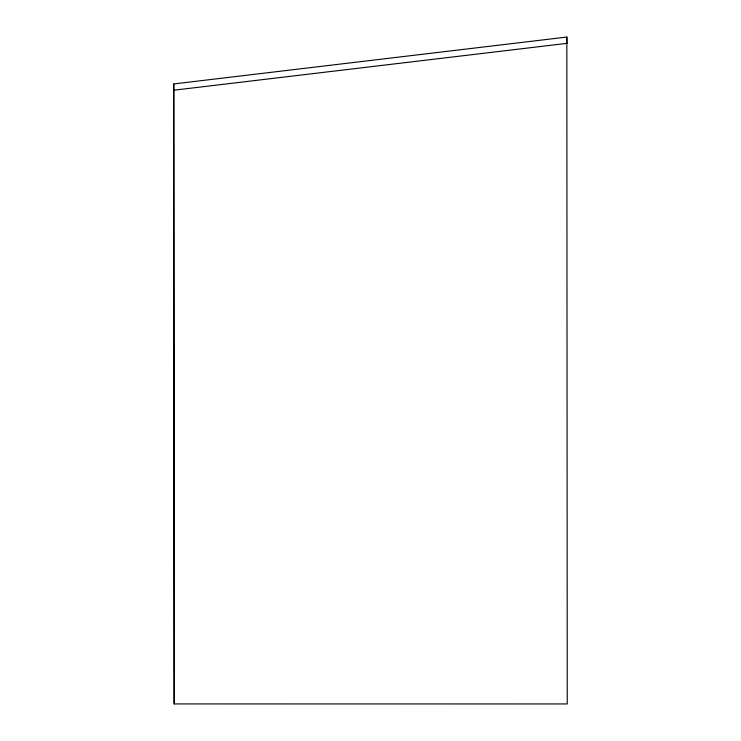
<?xml version="1.0" encoding="UTF-8"?>
<svg xmlns="http://www.w3.org/2000/svg" width="741" height="741" viewBox="0 0 741 741"><rect width="100%" height="100%" fill="white"/><g stroke="black" fill="none" stroke-linecap="round" stroke-linejoin="round"><path stroke-width="1.11" d="M173.755 83.937L174.172 703.922L567.245 703.95L566.837 37.05L173.755 83.937L174.172 703.922M566.837 42.839L566.837 37.05M174.172 90.161L567.245 43.321"/></g></svg>
